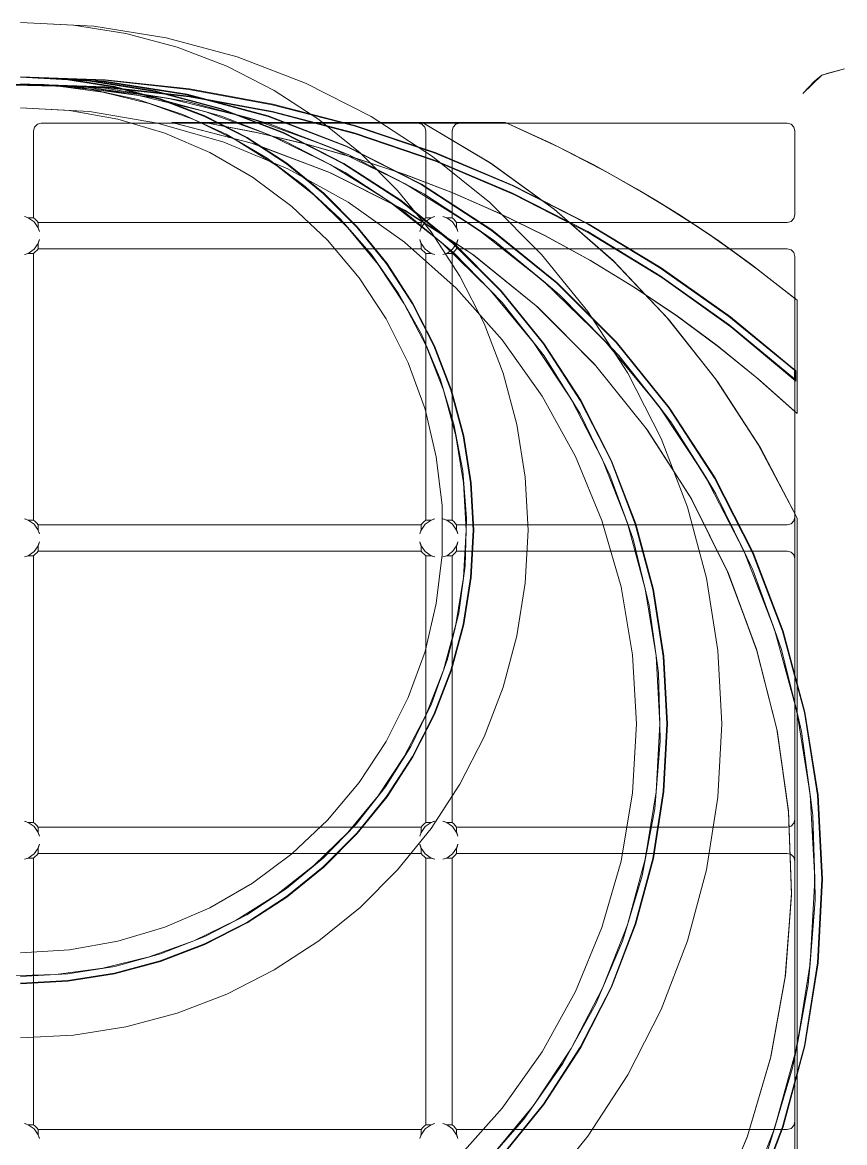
# Model space of a CAD drawing. Header units: millimetres. Extents: x 0 to 1729, y -270 to 583.
# Drawn here: x 360.5 to 466.6, y 252.5 to 397 of the extents above; entities that cross this region are included whole.
import ezdxf

# ---------------------------------------------------------------- set-up
doc = ezdxf.new("R2010")
doc.units = ezdxf.units.MM
doc.layers.add('OUTLINE', color=7, linetype='Continuous')

msp = doc.modelspace()

# ---------------------------------------------------------------- linework, layer by layer
at = {"layer": 'OUTLINE', "lineweight": 13}
for p, q in [((360.25, 397), (367.1, 396.64)), ((360.25, 397), (369.71, 396.5)), ((360.25, 397), (367.1, 396.64)), ((360.25, 397), (369.71, 396.5)), ((367.1, 396.64), (373.87, 395.57)), ((367.1, 396.64), (373.87, 395.57)), ((369.71, 396.5), (379.07, 395.02)), ((369.71, 396.5), (379.07, 395.02)), ((373.87, 395.57), (380.49, 393.79)), ((373.87, 395.57), (380.49, 393.79)), ((379.07, 395.02), (388.22, 392.57)), ((379.07, 395.02), (388.22, 392.57)), ((380.49, 393.79), (386.89, 391.34)), ((380.49, 393.79), (386.89, 391.34)), ((388.22, 392.57), (397.06, 389.18)), ((388.22, 392.57), (397.06, 389.18)), ((386.89, 391.34), (393, 388.22)), ((386.89, 391.34), (393, 388.22)), ((461.2, 387.82), (463.67, 390.2)), ((462.68, 389.39), (463.67, 390.2)), ((463.67, 390.2), (466.6, 391.01)), ((463.67, 390.2), (464.5, 390.47)), ((464.5, 390.47), (466.6, 391.01)), ((357.19, 389), (363.31, 389)), ((357.52, 388.96), (368.43, 388.67)), ((358.05, 388.97), (366.83, 388.74)), ((358.72, 388.98), (364.84, 388.82)), ((360.25, 390), (366.36, 389.68)), ((360.25, 390), (368.98, 389.54)), ((360.25, 390), (371.07, 389.43)), ((360.25, 390), (371.18, 389.6)), ((360.25, 389.92), (366.36, 389.6)), ((360.25, 389.92), (368.97, 389.46)), ((360.25, 389.92), (371.06, 389.35)), ((360.25, 389.92), (371.15, 389.53)), ((360.25, 389.08), (366.83, 388.74)), ((360.25, 389.08), (368.43, 388.67)), ((360.25, 389.08), (369.03, 388.61)), ((360.25, 389.08), (371.15, 388.5)), ((360.25, 389.08), (371.17, 388.68)), ((360.25, 389), (371.2, 388.6)), ((363.31, 389), (369.41, 388.35)), ((364.84, 388.82), (370.9, 388)), ((366.36, 389.68), (372.41, 388.72)), ((366.36, 389.6), (372.4, 388.64)), ((366.83, 388.74), (369.03, 388.61)), ((366.83, 388.74), (375.54, 387.57)), ((368.97, 389.46), (377.59, 388.1)), ((368.98, 389.54), (377.61, 388.18)), ((371.06, 389.35), (381.75, 387.66)), ((371.07, 389.43), (381.77, 387.74)), ((371.15, 389.53), (382, 388.35)), ((371.18, 389.6), (382.05, 388.42)), ((372.41, 388.72), (378.33, 387.14)), ((397.06, 389.18), (405.5, 384.88)), ((397.06, 389.18), (405.5, 384.88)), ((461.2, 387.82), (462.68, 389.39)), ((368.43, 388.67), (371.15, 388.5)), ((368.43, 388.67), (379.24, 387.23)), ((369.03, 388.61), (375.54, 387.57)), ((369.03, 388.61), (377.71, 387.21)), ((369.41, 388.35), (375.4, 387.05)), ((370.9, 388), (376.85, 386.55)), ((371.15, 388.5), (379.24, 387.23)), ((371.15, 388.5), (381.93, 386.76)), ((371.17, 388.68), (382.03, 387.49)), ((371.2, 388.6), (382.09, 387.4)), ((372.4, 388.64), (378.3, 387.06)), ((375.54, 387.57), (377.71, 387.21)), ((375.54, 387.57), (384.07, 385.49)), ((377.59, 388.1), (386.03, 385.84)), ((377.61, 388.18), (386.05, 385.91)), ((381.75, 387.66), (392.21, 384.86)), ((381.77, 387.74), (392.23, 384.93)), ((382, 388.35), (392.73, 386.38)), ((382.03, 387.49), (392.77, 385.51)), ((382.05, 388.42), (392.81, 386.45)), ((382.09, 387.4), (392.86, 385.41)), ((393, 388.22), (398.75, 384.49)), ((393, 388.22), (398.75, 384.49)), ((360.25, 386), (366.58, 385.63)), ((360.25, 386), (369.15, 385.5)), ((360.25, 386), (366.58, 385.63)), ((360.25, 386), (369.15, 385.5)), ((375.4, 387.05), (381.22, 385.13)), ((376.85, 386.55), (382.61, 384.48)), ((377.71, 387.21), (384.07, 385.49)), ((377.71, 387.21), (386.19, 384.9)), ((378.3, 387.06), (384.01, 384.87)), ((378.33, 387.14), (384.04, 384.94)), ((379.24, 387.23), (381.93, 386.76)), ((379.24, 387.23), (389.84, 384.64)), ((381.93, 386.76), (389.84, 384.64)), ((381.93, 386.76), (392.47, 383.89)), ((386.03, 385.84), (394.18, 382.71)), ((386.05, 385.91), (394.21, 382.78)), ((392.73, 386.38), (403.3, 383.65)), ((392.81, 386.45), (403.4, 383.7)), ((366.58, 385.63), (372.82, 384.53)), ((366.58, 385.63), (372.82, 384.53)), ((369.15, 385.5), (377.94, 384.01)), ((369.15, 385.5), (377.94, 384.01)), ((372.82, 384.53), (378.89, 382.71)), ((372.82, 384.53), (378.89, 382.71)), ((381.22, 385.13), (386.8, 382.59)), ((382.61, 384.48), (388.11, 381.8)), ((384.01, 384.87), (389.46, 382.09)), ((384.04, 384.94), (389.5, 382.16)), ((384.07, 385.49), (386.19, 384.9)), ((384.07, 385.49), (392.33, 382.51)), ((386.19, 384.9), (392.33, 382.51)), ((386.19, 384.9), (394.37, 381.7)), ((389.84, 384.64), (392.47, 383.89)), ((389.84, 384.64), (400.1, 380.93)), ((392.21, 384.86), (402.32, 380.98)), ((392.23, 384.93), (402.35, 381.05)), ((392.77, 385.51), (403.34, 382.76)), ((392.86, 385.41), (403.46, 382.64)), ((398.75, 384.49), (404.08, 380.18)), ((398.75, 384.49), (404.08, 380.18)), ((405.5, 384.88), (413.44, 379.72)), ((405.5, 384.88), (413.44, 379.72)), ((361.95, 383), (362.08, 383.5)), ((361.95, 371.79), (361.95, 383)), ((362.08, 383.5), (362.45, 383.86)), ((362.45, 383.86), (362.95, 384)), ((362.95, 384), (411.55, 384)), ((377.94, 384.01), (386.51, 381.54)), ((377.94, 384.01), (386.51, 381.54)), ((379.77, 384.07), (380.11, 384)), ((379.77, 384.07), (390.08, 381.42)), ((379.77, 384.07), (412.12, 384.07)), ((380.11, 384), (390.08, 381.42)), ((380.11, 384), (390.41, 381.32)), ((380.11, 384), (412.26, 384)), ((384.01, 384.07), (384.43, 384)), ((384.01, 384.07), (390.54, 382.84)), ((384.01, 384.07), (422.86, 384.07)), ((384.43, 384), (390.54, 382.84)), ((384.43, 384), (390.9, 382.77)), ((384.43, 384), (423.02, 384)), ((392.47, 383.89), (400.1, 380.93)), ((392.47, 383.89), (402.64, 379.91)), ((403.3, 383.65), (413.64, 380.16)), ((403.4, 383.7), (413.76, 380.2)), ((411.55, 384), (412.05, 383.86)), ((412.05, 383.86), (412.42, 383.5)), ((412.12, 384.07), (412.26, 384)), ((412.12, 384.07), (420.91, 378.86)), ((412.26, 384), (420.91, 378.86)), ((412.26, 384), (420.94, 378.84)), ((412.42, 383.5), (412.55, 383)), ((412.55, 371.79), (412.55, 383)), ((415.95, 383), (416.08, 383.5)), ((415.95, 371.79), (415.95, 383)), ((416.08, 383.5), (416.45, 383.86)), ((416.45, 383.86), (416.95, 384)), ((416.95, 384), (459.18, 384)), ((422.86, 384.07), (423.02, 384)), ((422.86, 384.07), (428.6, 381.45)), ((423.02, 384), (428.6, 381.45)), ((423.02, 384), (429.63, 380.95)), ((459.18, 384), (459.69, 383.86)), ((459.69, 383.86), (460.05, 383.5)), ((460.05, 383.5), (460.19, 383)), ((460.19, 372.19), (460.19, 383)), ((378.89, 382.71), (384.71, 380.2)), ((378.89, 382.71), (384.71, 380.2)), ((386.51, 381.54), (394.74, 378.13)), ((386.51, 381.54), (394.74, 378.13)), ((386.8, 382.59), (392.08, 379.48)), ((388.11, 381.8), (393.3, 378.55)), ((389.46, 382.09), (394.59, 378.76)), ((389.5, 382.16), (394.64, 378.83)), ((390.54, 382.84), (390.9, 382.77)), ((390.54, 382.84), (397.02, 381.33)), ((390.9, 382.77), (397.02, 381.33)), ((390.9, 382.77), (397.31, 381.25)), ((392.33, 382.51), (394.37, 381.7)), ((392.33, 382.51), (400.23, 378.67)), ((394.18, 382.71), (401.96, 378.75)), ((394.21, 382.78), (402, 378.81)), ((394.37, 381.7), (400.23, 378.67)), ((394.37, 381.7), (402.17, 377.65)), ((403.34, 382.76), (413.69, 379.24)), ((403.46, 382.64), (413.82, 379.11)), ((384.71, 380.2), (390.2, 377.03)), ((384.71, 380.2), (390.2, 377.03)), ((390.08, 381.42), (390.41, 381.32)), ((390.08, 381.42), (400.05, 377.69)), ((390.41, 381.32), (400.05, 377.69)), ((390.41, 381.32), (400.35, 377.56)), ((397.02, 381.33), (397.31, 381.25)), ((397.02, 381.33), (403.41, 379.52)), ((397.31, 381.25), (403.41, 379.52)), ((397.31, 381.25), (403.64, 379.45)), ((400.1, 380.93), (402.64, 379.91)), ((400.1, 380.93), (409.92, 376.16)), ((402.32, 380.98), (411.96, 376.07)), ((402.35, 381.05), (412, 376.13)), ((404.08, 380.18), (408.93, 375.33)), ((404.08, 380.18), (408.93, 375.33)), ((413.64, 380.16), (423.7, 375.94)), ((413.76, 380.2), (423.84, 375.96)), ((428.6, 381.45), (429.63, 380.95)), ((428.6, 381.45), (434.24, 378.61)), ((429.63, 380.95), (434.24, 378.61)), ((429.63, 380.95), (436.09, 377.61)), ((392.08, 379.48), (397, 375.83)), ((394.59, 378.76), (399.34, 374.92)), ((394.64, 378.83), (399.39, 374.97)), ((400.23, 378.67), (402.17, 377.65)), ((400.23, 378.67), (407.67, 374.01)), ((401.96, 378.75), (409.28, 373.99)), ((402, 378.81), (409.33, 374.05)), ((402.64, 379.91), (409.92, 376.16)), ((402.64, 379.91), (412.33, 374.88)), ((403.41, 379.52), (403.64, 379.45)), ((403.41, 379.52), (409.72, 377.43)), ((403.64, 379.45), (409.72, 377.43)), ((403.64, 379.45), (409.89, 377.37)), ((413.44, 379.72), (420.81, 373.75)), ((413.44, 379.72), (420.81, 373.75)), ((413.69, 379.24), (423.75, 374.98)), ((413.82, 379.11), (423.91, 374.82)), ((420.91, 378.86), (420.94, 378.84)), ((420.91, 378.86), (429.18, 372.86)), ((420.94, 378.84), (429.12, 372.91)), ((434.24, 378.61), (436.09, 377.61)), ((434.24, 378.61), (439.75, 375.54)), ((393.3, 378.55), (398.11, 374.77)), ((394.74, 378.13), (402.55, 373.81)), ((394.74, 378.13), (402.55, 373.81)), ((400.05, 377.69), (400.35, 377.56)), ((400.05, 377.69), (409.57, 372.92)), ((400.35, 377.56), (409.57, 372.92)), ((400.35, 377.56), (409.84, 372.76)), ((402.17, 377.65), (407.67, 374.01)), ((402.17, 377.65), (409.5, 372.79)), ((409.72, 377.43), (409.89, 377.37)), ((409.72, 377.43), (415.93, 375.05)), ((409.89, 377.37), (415.93, 375.05)), ((409.89, 377.37), (416.03, 375)), ((436.09, 377.61), (439.75, 375.54)), ((436.09, 377.61), (442.39, 373.97)), ((390.2, 377.03), (395.28, 373.25)), ((390.2, 377.03), (395.28, 373.25)), ((397, 375.83), (401.5, 371.67)), ((409.92, 376.16), (412.33, 374.88)), ((409.92, 376.16), (419.17, 370.38)), ((411.96, 376.07), (421.04, 370.17)), ((412, 376.13), (421.09, 370.23)), ((423.7, 375.94), (433.42, 371)), ((423.84, 375.96), (433.59, 370.99)), ((398.11, 374.77), (402.5, 370.5)), ((399.34, 374.92), (403.67, 370.59)), ((399.39, 374.97), (403.72, 370.64)), ((408.93, 375.33), (413.24, 370)), ((408.93, 375.33), (413.24, 370)), ((412.33, 374.88), (419.17, 370.38)), ((412.33, 374.88), (421.42, 368.84)), ((415.93, 375.05), (416.03, 375)), ((415.93, 375.05), (422.02, 372.39)), ((416.03, 375), (422.02, 372.39)), ((416.03, 375), (422.07, 372.37)), ((423.75, 374.98), (433.47, 370.01)), ((423.91, 374.82), (433.65, 369.82)), ((439.75, 375.54), (442.39, 373.97)), ((439.75, 375.54), (445.15, 372.25)), ((395.28, 373.25), (399.89, 368.9)), ((395.28, 373.25), (399.89, 368.9)), ((402.55, 373.81), (409.82, 368.66)), ((402.55, 373.81), (409.82, 368.66)), ((407.67, 374.01), (409.5, 372.79)), ((407.67, 374.01), (414.58, 368.59)), ((409.28, 373.99), (416.07, 368.49)), ((409.33, 374.05), (416.12, 368.55)), ((409.57, 372.92), (409.84, 372.76)), ((409.57, 372.92), (418.52, 367.15)), ((420.81, 373.75), (427.5, 367.06)), ((420.81, 373.75), (427.5, 367.06)), ((429.12, 372.91), (429.18, 372.86)), ((429.12, 372.91), (436.72, 366.27)), ((429.18, 372.86), (436.72, 366.27)), ((429.18, 372.86), (436.86, 366.13)), ((442.39, 373.97), (445.15, 372.25)), ((442.39, 373.97), (448.51, 370.05)), ((360.77, 371.95), (360.95, 371.9)), ((360.77, 371.95), (361.26, 371.79)), ((360.95, 371.9), (361.11, 371.85)), ((361.11, 371.85), (361.22, 371.81)), ((361.22, 371.81), (361.27, 371.79)), ((361.26, 371.79), (362.02, 371.27)), ((361.27, 371.79), (361.95, 371.79)), ((361.95, 371.79), (362.16, 371.61)), ((362.16, 371.61), (362.36, 371.41)), ((362.36, 371.41), (362.54, 371.2)), ((401.5, 371.67), (405.54, 367.06)), ((409.5, 372.79), (414.58, 368.59)), ((409.5, 372.79), (416.26, 367.18)), ((409.84, 372.76), (418.52, 367.15)), ((409.84, 372.76), (418.77, 366.97)), ((411.96, 371.2), (412.14, 371.41)), ((412.14, 371.41), (412.34, 371.61)), ((412.34, 371.61), (412.55, 371.79)), ((412.48, 371.27), (413.24, 371.79)), ((412.55, 371.79), (413.23, 371.79)), ((413.23, 371.79), (413.28, 371.81)), ((413.24, 371.79), (413.73, 371.95)), ((413.28, 371.81), (413.39, 371.85)), ((413.39, 371.85), (413.55, 371.9)), ((413.55, 371.9), (413.73, 371.95)), ((414.77, 371.95), (414.95, 371.9)), ((414.77, 371.95), (415.26, 371.79)), ((414.95, 371.9), (415.11, 371.85)), ((415.11, 371.85), (415.22, 371.81)), ((415.22, 371.81), (415.27, 371.79)), ((415.26, 371.79), (416.02, 371.27)), ((415.27, 371.79), (415.95, 371.79)), ((415.95, 371.79), (416.16, 371.61)), ((416.16, 371.61), (416.36, 371.41)), ((416.36, 371.41), (416.54, 371.2)), ((422.02, 372.39), (422.07, 372.37)), ((422.02, 372.39), (427.99, 369.46)), ((422.07, 372.37), (427.98, 369.47)), ((445.15, 372.25), (448.51, 370.05)), ((445.15, 372.25), (450.4, 368.76)), ((459.69, 371.33), (460.05, 371.7)), ((460.05, 371.7), (460.19, 372.19)), ((362.02, 371.27), (362.54, 370.51)), ((362.54, 371.2), (362.54, 370.52)), ((362.54, 371.2), (411.96, 371.2)), ((362.54, 370.52), (362.56, 370.47)), ((362.54, 370.51), (362.7, 370.02)), ((362.56, 370.47), (362.6, 370.36)), ((362.6, 370.36), (362.65, 370.2)), ((362.65, 370.2), (362.7, 370.02)), ((402.5, 370.5), (406.41, 365.79)), ((403.67, 370.59), (407.51, 365.84)), ((403.72, 370.64), (407.58, 365.89)), ((411.8, 370.02), (411.96, 370.51)), ((411.8, 370.02), (411.85, 370.2)), ((411.85, 370.2), (411.9, 370.36)), ((411.9, 370.36), (411.94, 370.47)), ((411.94, 370.47), (411.96, 370.52)), ((411.96, 370.51), (412.48, 371.27)), ((411.96, 370.52), (411.96, 371.2)), ((413.24, 370), (416.97, 364.25)), ((413.24, 370), (416.97, 364.25)), ((416.02, 371.27), (416.54, 370.51)), ((416.54, 371.2), (416.54, 370.52)), ((416.54, 371.2), (459.18, 371.2)), ((416.54, 370.52), (416.56, 370.47)), ((416.54, 370.51), (416.7, 370.02)), ((416.56, 370.47), (416.6, 370.36)), ((416.6, 370.36), (416.65, 370.2)), ((416.65, 370.2), (416.7, 370.02)), ((419.17, 370.38), (421.42, 368.84)), ((419.17, 370.38), (427.75, 363.64)), ((421.04, 370.17), (429.45, 363.36)), ((421.09, 370.23), (429.51, 363.42)), ((433.42, 371), (442.77, 365.36)), ((433.47, 370.01), (442.81, 364.33)), ((433.59, 370.99), (442.95, 365.34)), ((448.51, 370.05), (450.4, 368.76)), ((448.51, 370.05), (454.45, 365.85)), ((459.18, 371.2), (459.69, 371.33)), ((362.02, 367.73), (362.54, 368.49)), ((362.54, 368.49), (362.7, 368.98)), ((362.54, 368.48), (362.56, 368.53)), ((362.54, 367.8), (362.54, 368.48)), ((362.56, 368.53), (362.6, 368.64)), ((362.6, 368.64), (362.65, 368.8)), ((362.65, 368.8), (362.7, 368.98)), ((399.89, 368.9), (403.97, 364.05)), ((399.89, 368.9), (403.97, 364.05)), ((409.82, 368.66), (416.47, 362.72)), ((409.82, 368.66), (416.47, 362.72)), ((411.8, 368.98), (411.85, 368.8)), ((411.8, 368.98), (411.96, 368.49)), ((411.85, 368.8), (411.9, 368.64)), ((411.9, 368.64), (411.94, 368.53)), ((411.94, 368.53), (411.96, 368.48)), ((411.96, 368.49), (412.48, 367.73)), ((411.96, 368.48), (411.96, 367.8)), ((414.58, 368.59), (416.26, 367.18)), ((414.58, 368.59), (420.87, 362.46)), ((416.02, 367.73), (416.54, 368.49)), ((416.07, 368.49), (422.24, 362.32)), ((416.12, 368.55), (422.3, 362.37)), ((416.54, 368.49), (416.7, 368.98)), ((416.54, 368.48), (416.56, 368.53)), ((416.54, 367.8), (416.54, 368.48)), ((416.56, 368.53), (416.6, 368.64)), ((416.6, 368.64), (416.65, 368.8)), ((416.65, 368.8), (416.7, 368.98)), ((421.42, 368.84), (427.75, 363.64)), ((421.42, 368.84), (429.83, 361.87)), ((427.98, 369.47), (427.99, 369.46)), ((427.98, 369.47), (433.75, 366.31)), ((427.99, 369.46), (433.75, 366.31)), ((427.99, 369.46), (433.81, 366.27)), ((433.65, 369.82), (443, 364.11)), ((450.4, 368.76), (454.45, 365.85)), ((450.4, 368.76), (455.51, 365.05)), ((360.77, 367.05), (361.26, 367.21)), ((360.77, 367.05), (360.95, 367.1)), ((360.95, 367.1), (361.11, 367.15)), ((361.11, 367.15), (361.22, 367.19)), ((361.22, 367.19), (361.27, 367.21)), ((361.26, 367.21), (362.02, 367.73)), ((361.27, 367.21), (361.95, 367.21)), ((361.95, 367.21), (362.16, 367.39)), ((361.95, 332.79), (361.95, 367.21)), ((362.16, 367.39), (362.36, 367.59)), ((362.36, 367.59), (362.54, 367.8)), ((362.54, 367.8), (411.96, 367.8)), ((405.54, 367.06), (409.06, 362.04)), ((411.96, 367.8), (412.14, 367.59)), ((412.14, 367.59), (412.34, 367.39)), ((412.34, 367.39), (412.55, 367.21)), ((412.48, 367.73), (413.24, 367.21)), ((412.55, 332.79), (412.55, 367.21)), ((412.55, 367.21), (413.23, 367.21)), ((413.23, 367.21), (413.28, 367.19)), ((413.24, 367.21), (413.73, 367.05)), ((413.28, 367.19), (413.39, 367.15)), ((413.39, 367.15), (413.55, 367.1)), ((413.55, 367.1), (413.73, 367.05)), ((414.77, 367.05), (415.26, 367.21)), ((414.77, 367.05), (414.95, 367.1)), ((414.95, 367.1), (415.11, 367.15)), ((415.11, 367.15), (415.22, 367.19)), ((415.22, 367.19), (415.27, 367.21)), ((415.26, 367.21), (416.02, 367.73)), ((415.27, 367.21), (415.95, 367.21)), ((415.95, 367.21), (416.16, 367.39)), ((415.95, 332.79), (415.95, 367.21)), ((416.16, 367.39), (416.36, 367.59)), ((416.26, 367.18), (420.87, 362.46)), ((416.26, 367.18), (422.4, 360.88)), ((416.36, 367.59), (416.54, 367.8)), ((416.54, 367.8), (459.18, 367.8)), ((418.52, 367.15), (418.77, 366.97)), ((418.52, 367.15), (426.81, 360.46)), ((427.5, 367.06), (433.47, 359.69)), ((427.5, 367.06), (433.47, 359.69)), ((459.18, 367.8), (459.69, 367.67)), ((459.69, 367.67), (460.05, 367.3)), ((460.05, 367.3), (460.19, 366.81)), ((406.41, 365.79), (409.79, 360.69)), ((407.51, 365.84), (410.84, 360.71)), ((407.58, 365.89), (410.91, 360.75)), ((418.77, 366.97), (426.81, 360.46)), ((418.77, 366.97), (427.02, 360.27)), ((433.75, 366.31), (433.81, 366.27)), ((433.75, 366.31), (439.38, 362.89)), ((433.81, 366.27), (439.38, 362.89)), ((433.81, 366.27), (439.49, 362.81)), ((436.72, 366.27), (436.86, 366.13)), ((436.72, 366.27), (443.68, 358.95)), ((436.86, 366.13), (443.68, 358.95)), ((436.86, 366.13), (443.89, 358.71)), ((454.45, 365.85), (455.51, 365.05)), ((454.45, 365.85), (460.19, 361.38)), ((460.19, 333.19), (460.19, 366.81)), ((416.97, 364.25), (420.09, 358.14)), ((416.97, 364.25), (420.09, 358.14)), ((442.77, 365.36), (451.68, 359.07)), ((442.81, 364.33), (451.71, 357.99)), ((442.95, 365.34), (451.88, 359.02)), ((455.51, 365.05), (460.19, 361.38)), ((455.51, 365.05), (460.47, 361.15)), ((403.97, 364.05), (407.45, 358.75)), ((403.97, 364.05), (407.45, 358.75)), ((416.47, 362.72), (422.41, 356.07)), ((416.47, 362.72), (422.41, 356.07)), ((427.75, 363.64), (429.83, 361.87)), ((427.75, 363.64), (435.56, 356.03)), ((429.45, 363.36), (437.11, 355.7)), ((429.51, 363.42), (437.17, 355.76)), ((439.38, 362.89), (439.49, 362.81)), ((439.38, 362.89), (444.85, 359.22)), ((439.49, 362.81), (444.85, 359.22)), ((439.49, 362.81), (445.01, 359.11)), ((443, 364.11), (451.91, 357.74)), ((409.06, 362.04), (412.03, 356.68)), ((420.87, 362.46), (422.4, 360.88)), ((420.87, 362.46), (426.47, 355.7)), ((422.24, 362.32), (427.74, 355.53)), ((422.3, 362.37), (427.8, 355.58)), ((429.83, 361.87), (435.56, 356.03)), ((429.83, 361.87), (437.45, 354.05)), ((460.19, 346.8), (460.19, 361.38)), ((460.19, 361.38), (460.47, 361.15)), ((409.79, 360.69), (412.61, 355.26)), ((410.84, 360.71), (413.62, 355.26)), ((410.91, 360.75), (413.69, 355.29)), ((422.4, 360.88), (426.47, 355.7)), ((422.4, 360.88), (427.82, 353.97)), ((426.81, 360.46), (427.02, 360.27)), ((426.81, 360.46), (434.33, 352.93)), ((427.02, 360.27), (434.33, 352.93)), ((427.02, 360.27), (434.51, 352.72)), ((460.47, 346.54), (460.47, 361.15)), ((407.45, 358.75), (410.29, 353.09)), ((407.45, 358.75), (410.29, 353.09)), ((433.47, 359.69), (438.63, 351.75)), ((433.47, 359.69), (438.63, 351.75)), ((443.68, 358.95), (443.89, 358.71)), ((443.68, 358.95), (449.95, 351.03)), ((443.89, 358.71), (449.95, 351.03)), ((443.89, 358.71), (450.2, 350.68)), ((444.85, 359.22), (445.01, 359.11)), ((444.85, 359.22), (450.14, 355.31)), ((445.01, 359.11), (450.14, 355.31)), ((445.01, 359.11), (450.35, 355.15)), ((451.68, 359.07), (460.12, 352.15)), ((451.88, 359.02), (460.33, 352.07)), ((420.09, 358.14), (422.54, 351.74)), ((420.09, 358.14), (422.54, 351.74)), ((451.71, 357.99), (460.12, 351.03)), ((451.91, 357.74), (460.33, 350.73)), ((412.03, 356.68), (414.41, 351.03)), ((422.41, 356.07), (427.56, 348.8)), ((422.41, 356.07), (427.56, 348.8)), ((426.47, 355.7), (427.82, 353.97)), ((426.47, 355.7), (431.33, 348.38)), ((427.74, 355.53), (432.5, 348.21)), ((427.8, 355.58), (432.56, 348.25)), ((435.56, 356.03), (437.45, 354.05)), ((435.56, 356.03), (442.53, 347.63)), ((437.11, 355.7), (443.92, 347.29)), ((437.17, 355.76), (443.98, 347.34)), ((412.61, 355.26), (414.84, 349.56)), ((413.62, 355.26), (415.81, 349.55)), ((413.69, 355.29), (415.89, 349.58)), ((437.45, 354.05), (442.53, 347.63)), ((437.45, 354.05), (444.19, 345.46)), ((450.14, 355.31), (450.35, 355.15)), ((450.14, 355.31), (455.26, 351.17)), ((450.35, 355.15), (455.26, 351.17)), ((450.35, 355.15), (455.51, 350.96)), ((410.29, 353.09), (412.46, 347.13)), ((410.29, 353.09), (412.46, 347.13)), ((427.82, 353.97), (431.33, 348.38)), ((427.82, 353.97), (432.49, 346.51)), ((434.33, 352.93), (434.51, 352.72)), ((434.33, 352.93), (441, 344.63)), ((434.51, 352.72), (441, 344.63)), ((434.51, 352.72), (441.16, 344.42)), ((422.54, 351.74), (424.32, 345.12)), ((422.54, 351.74), (424.32, 345.12)), ((438.63, 351.75), (442.93, 343.31)), ((438.63, 351.75), (442.93, 343.31)), ((455.26, 351.17), (455.51, 350.96)), ((455.26, 351.17), (460.19, 346.8)), ((460.12, 351.03), (460.12, 352.15)), ((460.12, 352.15), (460.33, 352.07)), ((460.33, 350.73), (460.33, 352.07)), ((414.41, 351.03), (416.18, 345.16)), ((449.95, 351.03), (450.2, 350.68)), ((449.95, 351.03), (455.47, 342.57)), ((450.2, 350.68), (455.47, 342.57)), ((450.2, 350.68), (455.74, 342.1)), ((455.51, 350.96), (460.19, 346.8)), ((455.51, 350.96), (460.47, 346.54)), ((460.12, 351.03), (460.33, 350.73)), ((414.84, 349.56), (416.45, 343.65)), ((415.81, 349.55), (417.39, 343.65)), ((415.89, 349.58), (417.47, 343.66)), ((427.56, 348.8), (431.88, 340.99)), ((427.56, 348.8), (431.88, 340.99)), ((431.33, 348.38), (432.49, 346.51)), ((431.33, 348.38), (435.38, 340.59)), ((432.56, 348.25), (436.53, 340.46)), ((412.46, 347.13), (413.92, 340.96)), ((412.46, 347.13), (413.92, 340.96)), ((432.5, 348.21), (436.46, 340.43)), ((442.53, 347.63), (444.19, 345.46)), ((442.53, 347.63), (448.56, 338.54)), ((443.92, 347.29), (449.82, 338.21)), ((443.98, 347.34), (449.88, 338.25)), ((460.19, 346.8), (460.47, 346.54)), ((432.49, 346.51), (435.38, 340.59)), ((432.49, 346.51), (436.33, 338.61)), ((444.19, 345.46), (448.56, 338.54)), ((444.19, 345.46), (449.98, 336.2)), ((416.18, 345.16), (417.32, 339.14)), ((424.32, 345.12), (425.39, 338.35)), ((424.32, 345.12), (425.39, 338.35)), ((441, 344.63), (441.16, 344.42)), ((441, 344.63), (446.75, 335.67)), ((441.16, 344.42), (446.75, 335.67)), ((441.16, 344.42), (446.88, 335.45)), ((416.45, 343.65), (417.42, 337.61)), ((417.39, 343.65), (418.35, 337.61)), ((417.47, 343.66), (418.43, 337.61)), ((442.93, 343.31), (446.32, 334.47)), ((442.93, 343.31), (446.32, 334.47)), ((455.47, 342.57), (455.74, 342.1)), ((455.47, 342.57), (460.19, 333.64)), ((455.74, 342.1), (460.19, 333.64)), ((455.74, 342.1), (460.47, 333.04)), ((413.92, 340.96), (414.66, 334.67)), ((413.92, 340.96), (414.66, 334.67)), ((431.88, 340.99), (435.29, 332.76)), ((431.88, 340.99), (435.29, 332.76)), ((435.38, 340.59), (436.33, 338.61)), ((435.38, 340.59), (438.58, 332.41)), ((436.46, 340.43), (439.59, 332.28)), ((436.53, 340.46), (439.66, 332.3)), ((417.32, 339.14), (417.81, 333.03)), ((425.39, 338.35), (425.75, 331.5)), ((425.39, 338.35), (425.75, 331.5)), ((436.33, 338.61), (438.58, 332.41)), ((436.33, 338.61), (439.31, 330.34)), ((448.56, 338.54), (449.98, 336.2)), ((448.56, 338.54), (453.59, 328.85)), ((449.82, 338.21), (454.73, 328.57)), ((449.88, 338.25), (454.8, 328.6)), ((417.42, 337.61), (417.75, 331.5)), ((418.35, 337.61), (418.67, 331.5)), ((418.43, 337.61), (418.75, 331.5)), ((446.75, 335.67), (446.88, 335.45)), ((446.75, 335.67), (451.51, 326.14)), ((446.88, 335.45), (451.51, 326.14)), ((446.88, 335.45), (451.61, 325.93)), ((449.98, 336.2), (453.59, 328.85)), ((449.98, 336.2), (454.76, 326.39)), ((414.66, 328.33), (414.66, 334.67)), ((414.66, 328.33), (414.66, 334.67)), ((446.32, 334.47), (448.77, 325.32)), ((446.32, 334.47), (448.77, 325.32)), ((360.77, 332.95), (360.95, 332.9)), ((360.77, 332.95), (361.26, 332.79)), ((360.95, 332.9), (361.11, 332.85)), ((361.11, 332.85), (361.22, 332.81)), ((361.22, 332.81), (361.27, 332.79)), ((361.26, 332.79), (362.02, 332.27)), ((361.27, 332.79), (361.95, 332.79)), ((361.95, 332.79), (362.16, 332.61)), ((362.16, 332.61), (362.36, 332.41)), ((362.36, 332.41), (362.54, 332.2)), ((411.96, 332.2), (412.14, 332.41)), ((412.14, 332.41), (412.34, 332.61)), ((412.34, 332.61), (412.55, 332.79)), ((412.48, 332.27), (413.24, 332.79)), ((412.55, 332.79), (413.23, 332.79)), ((413.23, 332.79), (413.28, 332.81)), ((413.24, 332.79), (413.73, 332.95)), ((413.28, 332.81), (413.39, 332.85)), ((413.39, 332.85), (413.55, 332.9)), ((413.55, 332.9), (413.73, 332.95)), ((414.77, 332.95), (414.95, 332.9)), ((414.77, 332.95), (415.26, 332.79)), ((414.95, 332.9), (415.11, 332.85)), ((415.11, 332.85), (415.22, 332.81)), ((415.22, 332.81), (415.27, 332.79)), ((415.26, 332.79), (416.02, 332.27)), ((415.27, 332.79), (415.95, 332.79)), ((415.95, 332.79), (416.16, 332.61)), ((416.16, 332.61), (416.36, 332.41)), ((416.36, 332.41), (416.54, 332.2)), ((417.65, 326.91), (417.81, 333.03)), ((435.29, 332.76), (437.76, 324.19)), ((435.29, 332.76), (437.76, 324.19)), ((438.58, 332.41), (439.31, 330.34)), ((438.58, 332.41), (440.89, 323.94)), ((459.69, 332.33), (460.05, 332.7)), ((460.05, 332.7), (460.19, 333.19)), ((460.19, 239.36), (460.19, 333.64)), ((460.19, 333.64), (460.47, 333.04)), ((460.47, 239.96), (460.47, 333.04)), ((362.02, 332.27), (362.54, 331.51)), ((362.54, 332.2), (362.54, 331.52)), ((362.54, 332.2), (411.96, 332.2)), ((362.54, 331.52), (362.56, 331.47)), ((362.54, 331.51), (362.7, 331.02)), ((362.56, 331.47), (362.6, 331.36)), ((362.6, 331.36), (362.65, 331.2)), ((362.65, 331.2), (362.7, 331.02)), ((411.8, 331.02), (411.96, 331.51)), ((411.8, 331.02), (411.85, 331.2)), ((411.85, 331.2), (411.9, 331.36)), ((411.9, 331.36), (411.94, 331.47)), ((411.94, 331.47), (411.96, 331.52)), ((411.96, 331.51), (412.48, 332.27)), ((411.96, 331.52), (411.96, 332.2)), ((416.02, 332.27), (416.54, 331.51)), ((416.54, 332.2), (416.54, 331.52)), ((416.54, 332.2), (459.18, 332.2)), ((416.54, 331.52), (416.56, 331.47)), ((416.54, 331.51), (416.7, 331.02)), ((416.56, 331.47), (416.6, 331.36)), ((416.6, 331.36), (416.65, 331.2)), ((416.65, 331.2), (416.7, 331.02)), ((417.42, 325.39), (417.75, 331.5)), ((418.35, 325.39), (418.67, 331.5)), ((418.43, 325.39), (418.75, 331.5)), ((425.39, 324.65), (425.75, 331.5)), ((425.39, 324.65), (425.75, 331.5)), ((439.59, 332.28), (441.85, 323.84)), ((439.66, 332.3), (441.93, 323.86)), ((459.18, 332.2), (459.69, 332.33)), ((362.02, 328.73), (362.54, 329.49)), ((362.54, 329.49), (362.7, 329.98)), ((362.54, 329.48), (362.56, 329.53)), ((362.54, 328.8), (362.54, 329.48)), ((362.56, 329.53), (362.6, 329.64)), ((362.6, 329.64), (362.65, 329.8)), ((362.65, 329.8), (362.7, 329.98)), ((411.8, 329.98), (411.85, 329.8)), ((411.8, 329.98), (411.96, 329.49)), ((411.85, 329.8), (411.9, 329.64)), ((411.9, 329.64), (411.94, 329.53)), ((411.94, 329.53), (411.96, 329.48)), ((411.96, 329.49), (412.48, 328.73)), ((411.96, 329.48), (411.96, 328.8)), ((416.02, 328.73), (416.54, 329.49)), ((416.54, 329.49), (416.7, 329.98)), ((416.54, 329.48), (416.56, 329.53)), ((416.54, 328.8), (416.54, 329.48)), ((416.56, 329.53), (416.6, 329.64)), ((416.6, 329.64), (416.65, 329.8)), ((416.65, 329.8), (416.7, 329.98)), ((439.31, 330.34), (440.89, 323.94)), ((439.31, 330.34), (441.4, 321.8)), ((360.77, 328.05), (361.26, 328.21)), ((360.77, 328.05), (360.95, 328.1)), ((360.95, 328.1), (361.11, 328.15)), ((361.11, 328.15), (361.22, 328.19)), ((361.22, 328.19), (361.27, 328.21)), ((361.26, 328.21), (362.02, 328.73)), ((361.27, 328.21), (361.95, 328.21)), ((361.95, 328.21), (362.16, 328.39)), ((361.95, 293.79), (361.95, 328.21)), ((362.16, 328.39), (362.36, 328.59)), ((362.36, 328.59), (362.54, 328.8)), ((362.54, 328.8), (411.96, 328.8)), ((411.96, 328.8), (412.14, 328.59)), ((412.14, 328.59), (412.34, 328.39)), ((412.34, 328.39), (412.55, 328.21)), ((412.48, 328.73), (413.24, 328.21)), ((412.55, 293.79), (412.55, 328.21)), ((412.55, 328.21), (413.23, 328.21)), ((413.23, 328.21), (413.28, 328.19)), ((413.24, 328.21), (413.73, 328.05)), ((413.28, 328.19), (413.39, 328.15)), ((413.39, 328.15), (413.55, 328.1)), ((413.55, 328.1), (413.73, 328.05)), ((413.92, 322.04), (414.66, 328.33)), ((413.92, 322.04), (414.66, 328.33)), ((414.77, 328.05), (415.26, 328.21)), ((414.77, 328.05), (414.95, 328.1)), ((414.95, 328.1), (415.11, 328.15)), ((415.11, 328.15), (415.22, 328.19)), ((415.22, 328.19), (415.27, 328.21)), ((415.26, 328.21), (416.02, 328.73)), ((415.27, 328.21), (415.95, 328.21)), ((415.95, 328.21), (416.16, 328.39)), ((415.95, 293.79), (415.95, 328.21)), ((416.16, 328.39), (416.36, 328.59)), ((416.36, 328.59), (416.54, 328.8)), ((416.54, 328.8), (459.18, 328.8)), ((453.59, 328.85), (454.76, 326.39)), ((453.59, 328.85), (457.56, 318.69)), ((454.73, 328.57), (458.61, 318.46)), ((454.8, 328.6), (458.68, 318.48)), ((459.18, 328.8), (459.69, 328.67)), ((459.69, 328.67), (460.05, 328.3)), ((460.05, 328.3), (460.19, 327.81)), ((416.83, 320.83), (417.65, 326.91)), ((460.19, 294.19), (460.19, 327.81)), ((416.45, 319.35), (417.42, 325.39)), ((417.39, 319.35), (418.35, 325.39)), ((417.47, 319.34), (418.43, 325.39)), ((448.77, 325.32), (450.25, 315.96)), ((448.77, 325.32), (450.25, 315.96)), ((451.51, 326.14), (451.61, 325.93)), ((451.51, 326.14), (455.22, 316.17)), ((451.61, 325.93), (455.22, 316.17)), ((451.61, 325.93), (455.29, 315.95)), ((454.76, 326.39), (457.56, 318.69)), ((454.76, 326.39), (458.46, 316.11)), ((424.32, 317.88), (425.39, 324.65)), ((424.32, 317.88), (425.39, 324.65)), ((437.76, 324.19), (439.25, 315.4)), ((437.76, 324.19), (439.25, 315.4)), ((440.89, 323.94), (441.4, 321.8)), ((440.89, 323.94), (442.28, 315.27)), ((441.85, 323.84), (443.21, 315.22)), ((441.93, 323.86), (443.29, 315.23)), ((412.46, 315.87), (413.92, 322.04)), ((412.46, 315.87), (413.92, 322.04)), ((415.38, 314.88), (416.83, 320.83)), ((441.4, 321.8), (442.28, 315.27)), ((441.4, 321.8), (442.57, 313.09)), ((414.84, 313.44), (416.45, 319.35)), ((415.81, 313.45), (417.39, 319.35)), ((415.89, 313.42), (417.47, 319.34)), ((457.56, 318.69), (458.46, 316.11)), ((457.56, 318.69), (460.43, 308.17)), ((458.61, 318.46), (461.41, 308)), ((458.68, 318.48), (461.49, 308.02)), ((422.54, 311.26), (424.32, 317.88)), ((422.54, 311.26), (424.32, 317.88)), ((410.29, 309.91), (412.46, 315.87)), ((410.29, 309.91), (412.46, 315.87)), ((439.25, 315.4), (439.75, 306.5)), ((439.25, 315.4), (439.75, 306.5)), ((442.28, 315.27), (442.57, 313.09)), ((442.28, 315.27), (442.75, 306.5)), ((443.21, 315.22), (443.67, 306.5)), ((443.29, 315.23), (443.75, 306.5)), ((450.25, 315.96), (450.75, 306.5)), ((450.25, 315.96), (450.75, 306.5)), ((455.22, 316.17), (455.29, 315.95)), ((455.22, 316.17), (457.85, 305.85)), ((455.29, 315.95), (457.85, 305.85)), ((455.29, 315.95), (457.89, 305.64)), ((458.46, 316.11), (460.43, 308.17)), ((458.46, 316.11), (461.05, 305.51)), ((413.3, 309.11), (415.38, 314.88)), ((412.61, 307.74), (414.84, 313.44)), ((413.62, 307.74), (415.81, 313.45)), ((413.69, 307.71), (415.89, 313.42)), ((442.57, 313.09), (442.75, 306.5)), ((442.57, 313.09), (442.8, 304.3)), ((420.09, 304.86), (422.54, 311.26)), ((420.09, 304.86), (422.54, 311.26)), ((407.45, 304.25), (410.29, 309.91)), ((407.45, 304.25), (410.29, 309.91)), ((410.62, 303.6), (413.3, 309.11)), ((460.43, 308.17), (461.05, 305.51)), ((460.43, 308.17), (462.17, 297.4)), ((461.41, 308), (463.1, 297.31)), ((461.49, 308.02), (463.18, 297.32)), ((409.79, 302.31), (412.61, 307.74)), ((410.84, 302.29), (413.62, 307.74)), ((410.91, 302.25), (413.69, 307.71)), ((439.25, 297.6), (439.75, 306.5)), ((439.25, 297.6), (439.75, 306.5)), ((442.28, 297.73), (442.75, 306.5)), ((442.75, 306.5), (442.8, 304.3)), ((443.21, 297.78), (443.67, 306.5)), ((443.29, 297.77), (443.75, 306.5)), ((450.25, 297.04), (450.75, 306.5)), ((450.25, 297.04), (450.75, 306.5)), ((457.85, 305.85), (457.89, 305.64)), ((457.85, 305.85), (459.36, 295.31)), ((457.89, 305.64), (459.36, 295.31)), ((457.89, 305.64), (459.38, 295.11)), ((461.05, 305.51), (462.17, 297.4)), ((461.05, 305.51), (462.5, 294.68)), ((403.97, 298.95), (407.45, 304.25)), ((403.97, 298.95), (407.45, 304.25)), ((407.37, 298.4), (410.62, 303.6)), ((416.97, 298.75), (420.09, 304.86)), ((416.97, 298.75), (420.09, 304.86)), ((442.1, 295.54), (442.8, 304.3)), ((442.28, 297.73), (442.8, 304.3)), ((406.41, 297.21), (409.79, 302.31)), ((407.51, 297.16), (410.84, 302.29)), ((407.58, 297.11), (410.91, 302.25)), ((399.89, 294.1), (403.97, 298.95)), ((399.89, 294.1), (403.97, 298.95)), ((403.58, 293.58), (407.37, 298.4)), ((413.24, 293), (416.97, 298.75)), ((413.24, 293), (416.97, 298.75)), ((440.89, 289.06), (442.28, 297.73)), ((441.85, 289.16), (443.21, 297.78)), ((441.93, 289.14), (443.29, 297.77)), ((442.1, 295.54), (442.28, 297.73)), ((402.5, 292.5), (406.41, 297.21)), ((403.67, 292.41), (407.51, 297.16)), ((403.72, 292.36), (407.58, 297.11)), ((437.76, 288.81), (439.25, 297.6)), ((437.76, 288.81), (439.25, 297.6)), ((448.77, 287.68), (450.25, 297.04)), ((448.77, 287.68), (450.25, 297.04)), ((462.17, 297.4), (462.5, 294.68)), ((462.17, 297.4), (462.75, 286.5)), ((463.1, 297.31), (463.67, 286.5)), ((463.18, 297.32), (463.75, 286.5)), ((440.47, 286.9), (442.1, 295.54)), ((440.89, 289.06), (442.1, 295.54)), ((459.36, 295.31), (459.38, 295.11)), ((459.36, 295.31), (459.73, 284.67)), ((459.38, 295.11), (459.73, 284.48)), ((459.38, 295.11), (459.73, 284.67)), ((360.77, 293.95), (360.95, 293.9)), ((360.77, 293.95), (361.26, 293.79)), ((360.95, 293.9), (361.11, 293.85)), ((361.11, 293.85), (361.22, 293.81)), ((361.22, 293.81), (361.27, 293.79)), ((361.26, 293.79), (362.02, 293.27)), ((361.27, 293.79), (361.95, 293.79)), ((361.95, 293.79), (362.16, 293.61)), ((362.16, 293.61), (362.36, 293.41)), ((362.36, 293.41), (362.54, 293.2)), ((395.28, 289.75), (399.89, 294.1)), ((395.28, 289.75), (399.89, 294.1)), ((399.31, 289.19), (403.58, 293.58)), ((411.96, 293.2), (412.14, 293.41)), ((412.14, 293.41), (412.34, 293.61)), ((412.34, 293.61), (412.55, 293.79)), ((412.48, 293.27), (413.24, 293.79)), ((412.55, 293.79), (413.23, 293.79)), ((413.23, 293.79), (413.28, 293.81)), ((413.24, 293.79), (413.73, 293.95)), ((413.28, 293.81), (413.39, 293.85)), ((413.39, 293.85), (413.55, 293.9)), ((413.55, 293.9), (413.73, 293.95)), ((414.77, 293.95), (414.95, 293.9)), ((414.77, 293.95), (415.26, 293.79)), ((414.95, 293.9), (415.11, 293.85)), ((415.11, 293.85), (415.22, 293.81)), ((415.22, 293.81), (415.27, 293.79)), ((415.26, 293.79), (416.02, 293.27)), ((415.27, 293.79), (415.95, 293.79)), ((415.95, 293.79), (416.16, 293.61)), ((416.16, 293.61), (416.36, 293.41)), ((416.36, 293.41), (416.54, 293.2)), ((459.69, 293.33), (460.05, 293.7)), ((460.05, 293.7), (460.19, 294.19)), ((462.5, 294.68), (462.75, 286.5)), ((462.5, 294.68), (462.79, 283.77)), ((362.02, 293.27), (362.54, 292.51)), ((362.54, 293.2), (362.54, 292.52)), ((362.54, 293.2), (411.96, 293.2)), ((362.54, 292.52), (362.56, 292.47)), ((362.54, 292.51), (362.7, 292.02)), ((362.56, 292.47), (362.6, 292.36)), ((362.6, 292.36), (362.65, 292.2)), ((362.65, 292.2), (362.7, 292.02)), ((398.11, 288.23), (402.5, 292.5)), ((399.34, 288.08), (403.67, 292.41)), ((399.39, 288.03), (403.72, 292.36)), ((408.93, 287.67), (413.24, 293)), ((408.93, 287.67), (413.24, 293)), ((411.8, 292.02), (411.96, 292.51)), ((411.8, 292.02), (411.85, 292.2)), ((411.85, 292.2), (411.9, 292.36)), ((411.9, 292.36), (411.94, 292.47)), ((411.94, 292.47), (411.96, 292.52)), ((411.96, 292.51), (412.48, 293.27)), ((411.96, 292.52), (411.96, 293.2)), ((416.02, 293.27), (416.54, 292.51)), ((416.54, 293.2), (416.54, 292.52)), ((416.54, 293.2), (459.18, 293.2)), ((416.54, 292.52), (416.56, 292.47)), ((416.54, 292.51), (416.7, 292.02)), ((416.56, 292.47), (416.6, 292.36)), ((416.6, 292.36), (416.65, 292.2)), ((416.65, 292.2), (416.7, 292.02)), ((459.18, 293.2), (459.69, 293.33)), ((362.02, 289.73), (362.54, 290.49)), ((362.54, 290.49), (362.7, 290.98)), ((362.54, 290.48), (362.56, 290.53)), ((362.54, 289.8), (362.54, 290.48)), ((362.56, 290.53), (362.6, 290.64)), ((362.6, 290.64), (362.65, 290.8)), ((362.65, 290.8), (362.7, 290.98)), ((411.8, 290.98), (411.85, 290.8)), ((411.8, 290.98), (411.96, 290.49)), ((411.85, 290.8), (411.9, 290.64)), ((411.9, 290.64), (411.94, 290.53)), ((411.94, 290.53), (411.96, 290.48)), ((411.96, 290.49), (412.48, 289.73)), ((411.96, 290.48), (411.96, 289.8)), ((416.02, 289.73), (416.54, 290.49)), ((416.54, 290.49), (416.7, 290.98)), ((416.54, 290.48), (416.56, 290.53)), ((416.54, 289.8), (416.54, 290.48)), ((416.56, 290.53), (416.6, 290.64)), ((416.6, 290.64), (416.65, 290.8)), ((416.65, 290.8), (416.7, 290.98)), ((360.77, 289.05), (361.26, 289.21)), ((360.77, 289.05), (360.95, 289.1)), ((360.95, 289.1), (361.11, 289.15)), ((361.11, 289.15), (361.22, 289.19)), ((361.22, 289.19), (361.27, 289.21)), ((361.26, 289.21), (362.02, 289.73)), ((361.27, 289.21), (361.95, 289.21)), ((361.95, 289.21), (362.16, 289.39)), ((361.95, 254.79), (361.95, 289.21)), ((362.16, 289.39), (362.36, 289.59)), ((362.36, 289.59), (362.54, 289.8)), ((362.54, 289.8), (411.96, 289.8)), ((390.2, 285.97), (395.28, 289.75)), ((390.2, 285.97), (395.28, 289.75)), ((394.59, 285.28), (399.31, 289.19)), ((411.96, 289.8), (412.14, 289.59)), ((412.14, 289.59), (412.34, 289.39)), ((412.34, 289.39), (412.55, 289.21)), ((412.48, 289.73), (413.24, 289.21)), ((412.55, 254.79), (412.55, 289.21)), ((412.55, 289.21), (413.23, 289.21)), ((413.23, 289.21), (413.28, 289.19)), ((413.24, 289.21), (413.73, 289.05)), ((413.28, 289.19), (413.39, 289.15)), ((413.39, 289.15), (413.55, 289.1)), ((413.55, 289.1), (413.73, 289.05)), ((414.77, 289.05), (415.26, 289.21)), ((414.77, 289.05), (414.95, 289.1)), ((414.95, 289.1), (415.11, 289.15)), ((415.11, 289.15), (415.22, 289.19)), ((415.22, 289.19), (415.27, 289.21)), ((415.26, 289.21), (416.02, 289.73)), ((415.27, 289.21), (415.95, 289.21)), ((415.95, 289.21), (416.16, 289.39)), ((415.95, 254.79), (415.95, 289.21)), ((416.16, 289.39), (416.36, 289.59)), ((416.36, 289.59), (416.54, 289.8)), ((416.54, 289.8), (459.18, 289.8)), ((438.58, 280.59), (440.89, 289.06)), ((439.59, 280.72), (441.85, 289.16)), ((439.66, 280.7), (441.93, 289.14)), ((440.47, 286.9), (440.89, 289.06)), ((459.18, 289.8), (459.69, 289.67)), ((459.69, 289.67), (460.05, 289.3)), ((460.05, 289.3), (460.19, 288.81)), ((393.3, 284.45), (398.11, 288.23)), ((394.59, 284.24), (399.34, 288.08)), ((394.64, 284.17), (399.39, 288.03)), ((404.08, 282.82), (408.93, 287.67)), ((404.08, 282.82), (408.93, 287.67)), ((435.29, 280.24), (437.76, 288.81)), ((435.29, 280.24), (437.76, 288.81)), ((446.32, 278.53), (448.77, 287.68)), ((446.32, 278.53), (448.77, 287.68)), ((460.19, 255.19), (460.19, 288.81)), ((437.93, 278.49), (440.47, 286.9)), ((438.58, 280.59), (440.47, 286.9)), ((462.17, 275.6), (462.75, 286.5)), ((462.75, 286.5), (462.79, 283.77)), ((463.1, 275.69), (463.67, 286.5)), ((463.18, 275.68), (463.75, 286.5)), ((384.71, 282.8), (390.2, 285.97)), ((384.71, 282.8), (390.2, 285.97)), ((389.48, 281.89), (394.59, 285.28)), ((458.97, 274.05), (459.73, 284.67)), ((459.73, 284.48), (459.73, 284.67)), ((388.11, 281.2), (393.3, 284.45)), ((389.46, 280.91), (394.59, 284.24)), ((389.5, 280.84), (394.64, 284.17)), ((458.95, 273.87), (459.73, 284.48)), ((458.97, 274.05), (459.73, 284.48)), ((461.92, 272.89), (462.79, 283.77)), ((462.17, 275.6), (462.79, 283.77)), ((378.89, 280.29), (384.71, 282.8)), ((378.89, 280.29), (384.71, 282.8)), ((384.04, 279.07), (389.48, 281.89)), ((398.75, 278.51), (404.08, 282.82)), ((398.75, 278.51), (404.08, 282.82)), ((382.61, 278.52), (388.11, 281.2)), ((384.01, 278.13), (389.46, 280.91)), ((384.04, 278.06), (389.5, 280.84)), ((435.38, 272.41), (438.58, 280.59)), ((436.46, 272.57), (439.59, 280.72)), ((436.53, 272.54), (439.66, 280.7)), ((437.93, 278.49), (438.58, 280.59)), ((372.82, 278.47), (378.89, 280.29)), ((372.82, 278.47), (378.89, 280.29)), ((378.33, 276.84), (384.04, 279.07)), ((431.88, 272.01), (435.29, 280.24)), ((431.88, 272.01), (435.29, 280.24)), ((366.58, 277.37), (372.82, 278.47)), ((366.58, 277.37), (372.82, 278.47)), ((376.85, 276.45), (382.61, 278.52)), ((378.3, 275.94), (384.01, 278.13)), ((378.33, 275.86), (384.04, 278.06)), ((393, 274.78), (398.75, 278.51)), ((393, 274.78), (398.75, 278.51)), ((434.51, 270.39), (437.93, 278.49)), ((435.38, 272.41), (437.93, 278.49)), ((442.93, 269.69), (446.32, 278.53)), ((442.93, 269.69), (446.32, 278.53)), ((360.25, 277), (366.58, 277.37)), ((360.25, 277), (366.58, 277.37)), ((370.9, 275), (376.85, 276.45)), ((372.42, 275.22), (378.33, 276.84)), ((364.84, 274.18), (370.9, 275)), ((366.37, 274.25), (372.42, 275.22)), ((372.4, 274.36), (378.3, 275.94)), ((372.41, 274.28), (378.33, 275.86)), ((386.89, 271.66), (393, 274.78)), ((386.89, 271.66), (393, 274.78)), ((460.43, 264.83), (462.17, 275.6)), ((461.41, 265), (463.1, 275.69)), ((461.49, 264.98), (463.18, 275.68)), ((461.92, 272.89), (462.17, 275.6)), ((358.72, 274.02), (364.84, 274.18)), ((360.25, 273.92), (366.37, 274.25)), ((360.25, 273.08), (366.36, 273.4)), ((360.25, 273), (366.36, 273.32)), ((366.36, 273.4), (372.4, 274.36)), ((366.36, 273.32), (372.41, 274.28)), ((457.03, 263.41), (458.95, 273.87)), ((457.07, 263.57), (458.97, 274.05)), ((457.07, 263.57), (458.95, 273.87)), ((458.95, 273.87), (458.97, 274.05)), ((380.49, 269.21), (386.89, 271.66)), ((380.49, 269.21), (386.89, 271.66)), ((427.56, 264.2), (431.88, 272.01)), ((427.56, 264.2), (431.88, 272.01)), ((431.33, 264.62), (435.38, 272.41)), ((432.5, 264.79), (436.46, 272.57)), ((432.56, 264.75), (436.53, 272.54)), ((434.51, 270.39), (435.38, 272.41)), ((459.9, 262.16), (461.92, 272.89)), ((460.43, 264.83), (461.92, 272.89)), ((430.25, 262.7), (434.51, 270.39)), ((431.33, 264.62), (434.51, 270.39)), ((373.87, 267.43), (380.49, 269.21)), ((373.87, 267.43), (380.49, 269.21)), ((438.63, 261.25), (442.93, 269.69)), ((438.63, 261.25), (442.93, 269.69)), ((367.1, 266.36), (373.87, 267.43)), ((367.1, 266.36), (373.87, 267.43)), ((360.25, 266), (367.1, 266.36)), ((360.25, 266), (367.1, 266.36)), ((426.47, 257.3), (431.33, 264.62)), ((427.74, 257.47), (432.5, 264.79)), ((427.8, 257.42), (432.56, 264.75)), ((430.25, 262.7), (431.33, 264.62)), ((457.56, 254.31), (460.43, 264.83)), ((458.61, 254.54), (461.41, 265)), ((458.68, 254.52), (461.49, 264.98)), ((459.9, 262.16), (460.43, 264.83)), ((422.41, 256.93), (427.56, 264.2)), ((422.41, 256.93), (427.56, 264.2)), ((454.02, 253.22), (457.03, 263.41)), ((454.07, 253.35), (457.07, 263.57)), ((454.07, 253.35), (457.03, 263.41)), ((457.03, 263.41), (457.07, 263.57)), ((425.2, 255.51), (430.25, 262.7)), ((426.47, 257.3), (430.25, 262.7)), ((456.75, 251.7), (459.9, 262.16)), ((457.56, 254.31), (459.9, 262.16)), ((433.47, 253.31), (438.63, 261.25)), ((433.47, 253.31), (438.63, 261.25)), ((420.87, 250.54), (426.47, 257.3)), ((422.24, 250.68), (427.74, 257.47)), ((422.3, 250.63), (427.8, 257.42)), ((425.2, 255.51), (426.47, 257.3)), ((416.47, 250.29), (422.41, 256.93)), ((416.47, 250.29), (422.41, 256.93)), ((360.77, 254.95), (360.95, 254.9)), ((360.77, 254.95), (361.26, 254.79)), ((360.95, 254.9), (361.11, 254.85)), ((361.11, 254.85), (361.22, 254.81)), ((361.22, 254.81), (361.27, 254.79)), ((361.26, 254.79), (362.02, 254.27)), ((361.27, 254.79), (361.95, 254.79)), ((361.95, 254.79), (362.16, 254.61)), ((362.16, 254.61), (362.36, 254.41)), ((362.36, 254.41), (362.54, 254.2)), ((411.96, 254.2), (412.14, 254.41)), ((412.14, 254.41), (412.34, 254.61)), ((412.34, 254.61), (412.55, 254.79)), ((412.48, 254.27), (413.24, 254.79)), ((412.55, 254.79), (413.23, 254.79)), ((413.23, 254.79), (413.28, 254.81)), ((413.24, 254.79), (413.73, 254.95)), ((413.28, 254.81), (413.39, 254.85)), ((413.39, 254.85), (413.55, 254.9)), ((413.55, 254.9), (413.73, 254.95)), ((414.77, 254.95), (414.95, 254.9)), ((414.77, 254.95), (415.26, 254.79)), ((414.95, 254.9), (415.11, 254.85)), ((415.11, 254.85), (415.22, 254.81)), ((415.22, 254.81), (415.27, 254.79)), ((415.26, 254.79), (416.02, 254.27)), ((415.27, 254.79), (415.95, 254.79)), ((415.95, 254.79), (416.16, 254.61)), ((416.16, 254.61), (416.36, 254.41)), ((416.36, 254.41), (416.54, 254.2)), ((419.41, 248.89), (425.2, 255.51)), ((420.87, 250.54), (425.2, 255.51)), ((454.73, 244.43), (458.61, 254.54)), ((454.8, 244.4), (458.68, 254.52)), ((459.18, 254.2), (459.69, 254.33)), ((459.69, 254.33), (460.05, 254.7)), ((460.05, 254.7), (460.19, 255.19)), ((362.02, 254.27), (362.54, 253.51)), ((362.54, 254.2), (362.54, 253.52)), ((362.54, 254.2), (411.96, 254.2)), ((362.54, 253.52), (362.56, 253.47)), ((362.54, 253.51), (362.7, 253.02)), ((362.56, 253.47), (362.6, 253.36)), ((362.6, 253.36), (362.65, 253.2)), ((362.65, 253.2), (362.7, 253.02)), ((411.8, 253.02), (411.96, 253.51)), ((411.8, 253.02), (411.85, 253.2)), ((411.85, 253.2), (411.9, 253.36)), ((411.9, 253.36), (411.94, 253.47)), ((411.94, 253.47), (411.96, 253.52)), ((411.96, 253.51), (412.48, 254.27)), ((411.96, 253.52), (411.96, 254.2)), ((416.02, 254.27), (416.54, 253.51)), ((416.54, 254.2), (416.54, 253.52)), ((416.54, 254.2), (459.18, 254.2)), ((416.54, 253.52), (416.56, 253.47)), ((416.54, 253.51), (416.7, 253.02)), ((416.56, 253.47), (416.6, 253.36)), ((416.6, 253.36), (416.65, 253.2)), ((416.65, 253.2), (416.7, 253.02)), ((427.5, 245.94), (433.47, 253.31)), ((427.5, 245.94), (433.47, 253.31)), ((449.93, 243.4), (454.02, 253.22)), ((449.99, 243.52), (454.07, 253.35)), ((449.99, 243.52), (454.02, 253.22)), ((453.59, 244.15), (457.56, 254.31)), ((454.02, 253.22), (454.07, 253.35)), ((456.75, 251.7), (457.56, 254.31))]:
    msp.add_line(p, q, dxfattribs=at)

doc.saveas('drawing.dxf')
